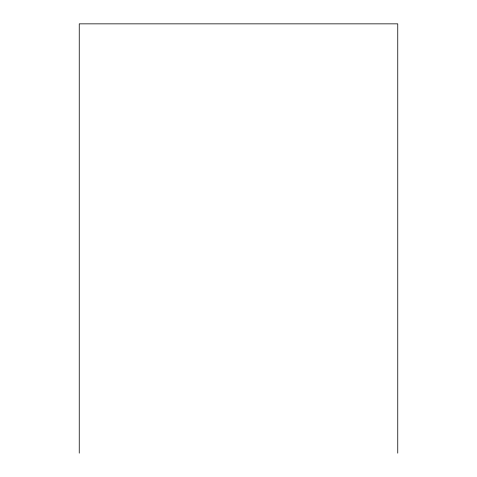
<?xml version="1.0" encoding="UTF-8"?>
<svg xmlns="http://www.w3.org/2000/svg" width="477" height="477" viewBox="0 0 477 477"><rect width="100%" height="100%" fill="white"/><g stroke="black" fill="none" stroke-linecap="round" stroke-linejoin="round"><path stroke-width="0.72" d="M397.752 453.15L397.752 23.85L79.248 23.85L79.248 453.15"/></g></svg>
